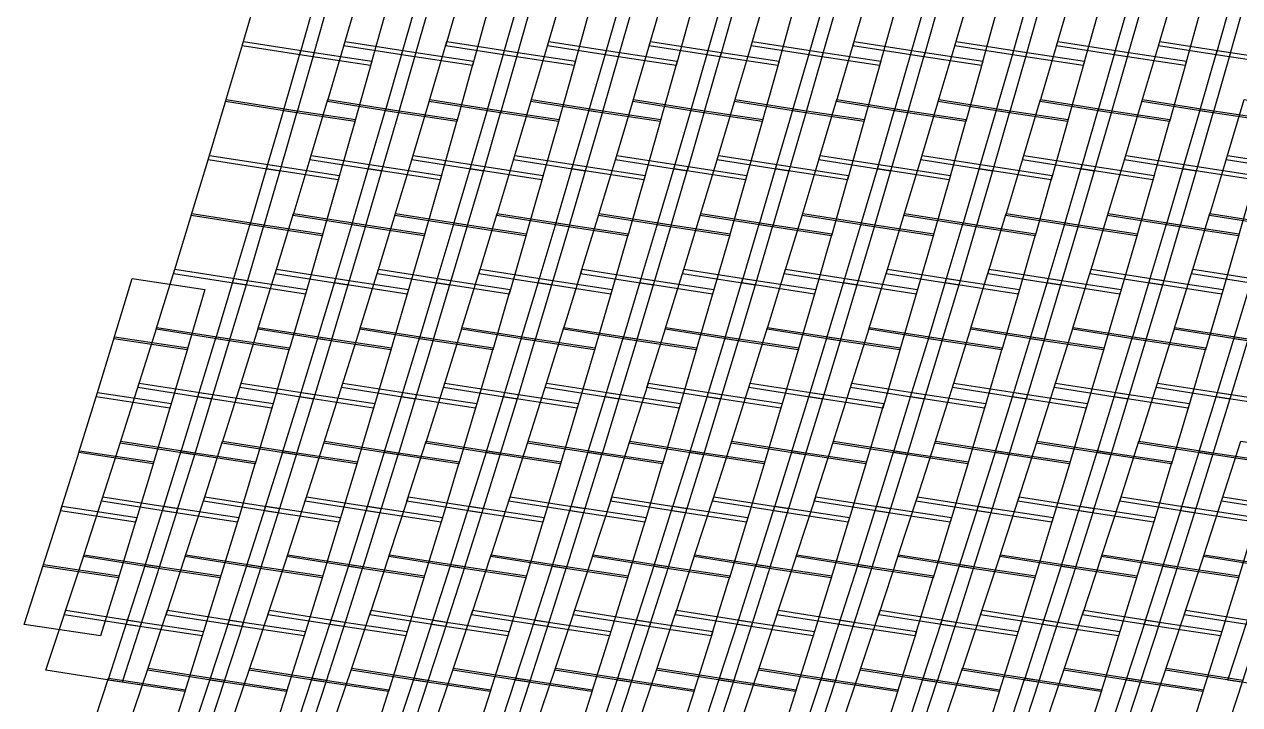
# Model space of a CAD drawing. Header units: metres. Extents: x -83.3 to -29.5, y -56.4 to 14.4.
# Drawn here: x -74.34 to -61.74, y -39.5 to -32.45 of the extents above; entities that cross this region are included whole.
import ezdxf

# ---------------------------------------------------------------- set-up
doc = ezdxf.new("R2010")
doc.units = ezdxf.units.M

msp = doc.modelspace()

# ---------------------------------------------------------------- linework, layer by layer
at = {"layer": 'Layer__irs_1c_south_america_shp'}
for points in [[(-71.89941, -32.04501), (-71.17075, -32.15905), (-71.34879, -32.78402), (-72.08228, -32.66918), (-71.89941, -32.04501)], [(-70.84369, -32.04501), (-70.11502, -32.15905), (-70.29306, -32.78402), (-71.02655, -32.66918), (-70.84369, -32.04501)], [(-69.78796, -32.04501), (-69.0593, -32.15905), (-69.23734, -32.78402), (-69.97083, -32.66918), (-69.78796, -32.04501)], [(-68.73224, -32.04501), (-68.00357, -32.15905), (-68.18161, -32.78402), (-68.9151, -32.66918), (-68.73224, -32.04501)], [(-67.67651, -32.04501), (-66.94785, -32.15905), (-67.12588, -32.78402), (-67.85937, -32.66918), (-67.67651, -32.04501)], [(-66.62082, -32.04501), (-65.89215, -32.15905), (-66.07019, -32.78402), (-66.80368, -32.66918), (-66.62082, -32.04501)], [(-65.56509, -32.04501), (-64.83643, -32.15905), (-65.01447, -32.78402), (-65.74796, -32.66918), (-65.56509, -32.04501)], [(-64.50937, -32.04501), (-63.7807, -32.15905), (-63.95874, -32.78402), (-64.69223, -32.66918), (-64.50937, -32.04501)], [(-63.45364, -32.04501), (-62.72498, -32.15905), (-62.90302, -32.78402), (-63.63651, -32.66918), (-63.45364, -32.04501)], [(-62.39795, -32.04501), (-61.66928, -32.15905), (-61.84732, -32.78402), (-62.58081, -32.66918), (-62.39795, -32.04501)], [(-71.30554, -32.13828), (-70.57544, -32.24892), (-70.74948, -32.87447), (-71.4845, -32.76311), (-71.30554, -32.13828)], [(-70.24982, -32.13828), (-69.51971, -32.24892), (-69.69376, -32.87447), (-70.42877, -32.76311), (-70.24982, -32.13828)], [(-69.19409, -32.13828), (-68.46399, -32.24892), (-68.63803, -32.87447), (-69.37305, -32.76311), (-69.19409, -32.13828)], [(-68.13837, -32.13828), (-67.40826, -32.24892), (-67.58231, -32.87447), (-68.31732, -32.76311), (-68.13837, -32.13828)], [(-67.08264, -32.13828), (-66.35254, -32.24892), (-66.52658, -32.87447), (-67.2616, -32.76311), (-67.08264, -32.13828)], [(-66.02695, -32.13828), (-65.29684, -32.24892), (-65.47089, -32.87447), (-66.2059, -32.76311), (-66.02695, -32.13828)], [(-64.97122, -32.13828), (-64.24112, -32.24892), (-64.41516, -32.87447), (-65.15018, -32.76311), (-64.97122, -32.13828)], [(-63.9155, -32.13828), (-63.18539, -32.24892), (-63.35944, -32.87447), (-64.09445, -32.76311), (-63.9155, -32.13828)], [(-62.85977, -32.13828), (-62.12967, -32.24892), (-62.30371, -32.87447), (-63.03873, -32.76311), (-62.85977, -32.13828)], [(-61.80408, -32.13828), (-61.07397, -32.24892), (-61.24802, -32.87447), (-61.98303, -32.76311), (-61.80408, -32.13828)], [(-72.06873, -32.6232), (-71.3356, -32.73799), (-71.51535, -33.36277), (-72.25345, -33.24717), (-72.06873, -32.6232)], [(-71.013, -32.6232), (-70.27988, -32.73799), (-70.45963, -33.36277), (-71.19772, -33.24717), (-71.013, -32.6232)], [(-69.95728, -32.6232), (-69.22415, -32.73799), (-69.4039, -33.36277), (-70.142, -33.24717), (-69.95728, -32.6232)], [(-68.90155, -32.6232), (-68.16843, -32.73799), (-68.34817, -33.36277), (-69.08627, -33.24717), (-68.90155, -32.6232)], [(-67.84583, -32.6232), (-67.1127, -32.73799), (-67.29245, -33.36277), (-68.03055, -33.24717), (-67.84583, -32.6232)], [(-66.79013, -32.6232), (-66.05701, -32.73799), (-66.23676, -33.36277), (-66.97485, -33.24717), (-66.79013, -32.6232)], [(-65.73441, -32.6232), (-65.00128, -32.73799), (-65.18103, -33.36277), (-65.91913, -33.24717), (-65.73441, -32.6232)], [(-64.67868, -32.6232), (-63.94556, -32.73799), (-64.12531, -33.36277), (-64.8634, -33.24717), (-64.67868, -32.6232)], [(-63.62296, -32.6232), (-62.88983, -32.73799), (-63.06958, -33.36277), (-63.80768, -33.24717), (-63.62296, -32.6232)], [(-62.56726, -32.6232), (-61.83414, -32.73799), (-62.01389, -33.36277), (-62.75198, -33.24717), (-62.56726, -32.6232)], [(-71.47122, -32.71709), (-70.7366, -32.82839), (-70.91226, -33.45377), (-71.65192, -33.34174), (-71.47122, -32.71709)], [(-70.4155, -32.71709), (-69.68088, -32.82839), (-69.85654, -33.45377), (-70.59619, -33.34174), (-70.4155, -32.71709)], [(-69.35977, -32.71709), (-68.62515, -32.82839), (-68.80081, -33.45377), (-69.54047, -33.34174), (-69.35977, -32.71709)], [(-68.30405, -32.71709), (-67.56943, -32.82839), (-67.74509, -33.45377), (-68.48474, -33.34174), (-68.30405, -32.71709)], [(-67.24832, -32.71709), (-66.5137, -32.82839), (-66.68936, -33.45377), (-67.42902, -33.34174), (-67.24832, -32.71709)], [(-66.19263, -32.71709), (-65.45801, -32.82839), (-65.63367, -33.45377), (-66.37332, -33.34174), (-66.19263, -32.71709)], [(-65.1369, -32.71709), (-64.40228, -32.82839), (-64.57794, -33.45377), (-65.3176, -33.34174), (-65.1369, -32.71709)], [(-64.08118, -32.71709), (-63.34656, -32.82839), (-63.52222, -33.45377), (-64.26187, -33.34174), (-64.08118, -32.71709)], [(-63.02545, -32.71709), (-62.29083, -32.82839), (-62.46649, -33.45377), (-63.20615, -33.34174), (-63.02545, -32.71709)], [(-61.96976, -32.71709), (-61.23514, -32.82839), (-61.4108, -33.45377), (-62.15045, -33.34174), (-61.96976, -32.71709)], [(-72.24759, -33.2275), (-71.50964, -33.34309), (-71.69125, -33.96763), (-72.4343, -33.8512), (-72.24759, -33.2275)], [(-71.19186, -33.2275), (-70.45392, -33.34309), (-70.63553, -33.96763), (-71.37857, -33.8512), (-71.19186, -33.2275)], [(-70.13614, -33.2275), (-69.39819, -33.34309), (-69.5798, -33.96763), (-70.32285, -33.8512), (-70.13614, -33.2275)], [(-69.08041, -33.2275), (-68.34247, -33.34309), (-68.52408, -33.96763), (-69.26712, -33.8512), (-69.08041, -33.2275)], [(-68.02469, -33.2275), (-67.28674, -33.34309), (-67.46835, -33.96763), (-68.2114, -33.8512), (-68.02469, -33.2275)], [(-66.96899, -33.2275), (-66.23105, -33.34309), (-66.41266, -33.96763), (-67.1557, -33.8512), (-66.96899, -33.2275)], [(-65.91327, -33.2275), (-65.17532, -33.34309), (-65.35693, -33.96763), (-66.09998, -33.8512), (-65.91327, -33.2275)], [(-64.85754, -33.2275), (-64.1196, -33.34309), (-64.30121, -33.96763), (-65.04425, -33.8512), (-64.85754, -33.2275)], [(-63.80182, -33.2275), (-63.06387, -33.34309), (-63.24548, -33.96763), (-63.98853, -33.8512), (-63.80182, -33.2275)], [(-62.74612, -33.2275), (-62.00818, -33.34309), (-62.18979, -33.96763), (-62.93283, -33.8512), (-62.74612, -33.2275)], [(-61.6904, -33.2275), (-60.95245, -33.34309), (-61.13406, -33.96763), (-61.87711, -33.8512), (-61.6904, -33.2275)], [(-71.64621, -33.32205), (-70.90668, -33.43407), (-71.08405, -34.05923), (-71.82874, -33.94645), (-71.64621, -33.32205)], [(-70.59048, -33.32205), (-69.85095, -33.43407), (-70.02832, -34.05923), (-70.77301, -33.94645), (-70.59048, -33.32205)], [(-69.53476, -33.32205), (-68.79523, -33.43407), (-68.9726, -34.05923), (-69.71729, -33.94645), (-69.53476, -33.32205)], [(-68.47903, -33.32205), (-67.7395, -33.43407), (-67.91687, -34.05923), (-68.66156, -33.94645), (-68.47903, -33.32205)], [(-67.42331, -33.32205), (-66.68378, -33.43407), (-66.86114, -34.05923), (-67.60583, -33.94645), (-67.42331, -33.32205)], [(-66.36761, -33.32205), (-65.62808, -33.43407), (-65.80545, -34.05923), (-66.55014, -33.94645), (-66.36761, -33.32205)], [(-65.31189, -33.32205), (-64.57236, -33.43407), (-64.74973, -34.05923), (-65.49442, -33.94645), (-65.31189, -33.32205)], [(-64.25616, -33.32205), (-63.51663, -33.43407), (-63.694, -34.05923), (-64.43869, -33.94645), (-64.25616, -33.32205)], [(-63.20044, -33.32205), (-62.46091, -33.43407), (-62.63828, -34.05923), (-63.38297, -33.94645), (-63.20044, -33.32205)], [(-62.14474, -33.32205), (-61.40521, -33.43407), (-61.58258, -34.05923), (-62.32727, -33.94645), (-62.14474, -33.32205)], [(-72.4205, -33.80526), (-71.67783, -33.92163), (-71.86127, -34.54595), (-72.60919, -34.42873), (-72.4205, -33.80526)], [(-71.36478, -33.80526), (-70.6221, -33.92163), (-70.80554, -34.54595), (-71.55347, -34.42873), (-71.36478, -33.80526)], [(-70.30905, -33.80526), (-69.56638, -33.92163), (-69.74982, -34.54595), (-70.49774, -34.42873), (-70.30905, -33.80526)], [(-69.25333, -33.80526), (-68.51065, -33.92163), (-68.69409, -34.54595), (-69.44202, -34.42873), (-69.25333, -33.80526)], [(-68.1976, -33.80526), (-67.45493, -33.92163), (-67.63837, -34.54595), (-68.38629, -34.42873), (-68.1976, -33.80526)], [(-67.14191, -33.80526), (-66.39923, -33.92163), (-66.58267, -34.54595), (-67.3306, -34.42873), (-67.14191, -33.80526)], [(-66.08618, -33.80526), (-65.34351, -33.92163), (-65.52695, -34.54595), (-66.27487, -34.42873), (-66.08618, -33.80526)], [(-65.03046, -33.80526), (-64.28778, -33.92163), (-64.47122, -34.54595), (-65.21915, -34.42873), (-65.03046, -33.80526)], [(-63.97473, -33.80526), (-63.23206, -33.92163), (-63.4155, -34.54595), (-64.16342, -34.42873), (-63.97473, -33.80526)], [(-62.91904, -33.80526), (-62.17636, -33.92163), (-62.3598, -34.54595), (-63.10773, -34.42873), (-62.91904, -33.80526)], [(-61.86331, -33.80526), (-61.12064, -33.92163), (-61.30408, -34.54595), (-62.052, -34.42873), (-61.86331, -33.80526)], [(-71.81525, -33.90046), (-71.07095, -34.01317), (-71.25003, -34.63814), (-71.99966, -34.52463), (-71.81525, -33.90046)], [(-70.75952, -33.90046), (-70.01523, -34.01317), (-70.19431, -34.63814), (-70.94394, -34.52463), (-70.75952, -33.90046)], [(-69.7038, -33.90046), (-68.9595, -34.01317), (-69.13858, -34.63814), (-69.88821, -34.52463), (-69.7038, -33.90046)], [(-68.64807, -33.90046), (-67.90378, -34.01317), (-68.08286, -34.63814), (-68.83249, -34.52463), (-68.64807, -33.90046)], [(-67.59235, -33.90046), (-66.84805, -34.01317), (-67.02713, -34.63814), (-67.77676, -34.52463), (-67.59235, -33.90046)], [(-66.53665, -33.90046), (-65.79236, -34.01317), (-65.97144, -34.63814), (-66.72107, -34.52463), (-66.53665, -33.90046)], [(-65.48093, -33.90046), (-64.73663, -34.01317), (-64.91571, -34.63814), (-65.66534, -34.52463), (-65.48093, -33.90046)], [(-64.4252, -33.90046), (-63.68091, -34.01317), (-63.85999, -34.63814), (-64.60962, -34.52463), (-64.4252, -33.90046)], [(-63.36948, -33.90046), (-62.62518, -34.01317), (-62.80426, -34.63814), (-63.55389, -34.52463), (-63.36948, -33.90046)], [(-62.31378, -33.90046), (-61.56949, -34.01317), (-61.74857, -34.63814), (-62.4982, -34.52463), (-62.31378, -33.90046)], [(-72.60324, -34.40908), (-71.85547, -34.52629), (-72.04092, -35.15038), (-72.79413, -35.03227), (-72.60324, -34.40908)], [(-71.99384, -34.50498), (-71.24438, -34.61845), (-71.42538, -35.24318), (-72.1803, -35.1289), (-71.99384, -34.50498)], [(-71.54752, -34.40908), (-70.79974, -34.52629), (-70.9852, -35.15038), (-71.7384, -35.03227), (-71.54752, -34.40908)], [(-70.93811, -34.50498), (-70.18866, -34.61845), (-70.36966, -35.24318), (-71.12457, -35.1289), (-70.93811, -34.50498)], [(-70.49179, -34.40908), (-69.74402, -34.52629), (-69.92947, -35.15038), (-70.68268, -35.03227), (-70.49179, -34.40908)], [(-69.88239, -34.50498), (-69.13293, -34.61845), (-69.31393, -35.24318), (-70.06885, -35.1289), (-69.88239, -34.50498)], [(-69.43607, -34.40908), (-68.68829, -34.52629), (-68.87375, -35.15038), (-69.62695, -35.03227), (-69.43607, -34.40908)], [(-68.82666, -34.50498), (-68.07721, -34.61845), (-68.25821, -35.24318), (-69.01312, -35.1289), (-68.82666, -34.50498)], [(-68.38034, -34.40908), (-67.63257, -34.52629), (-67.81802, -35.15038), (-68.57123, -35.03227), (-68.38034, -34.40908)], [(-67.77094, -34.50498), (-67.02148, -34.61845), (-67.20248, -35.24318), (-67.9574, -35.1289), (-67.77094, -34.50498)], [(-67.32465, -34.40908), (-66.57687, -34.52629), (-66.76233, -35.15038), (-67.51553, -35.03227), (-67.32465, -34.40908)], [(-66.71524, -34.50498), (-65.96579, -34.61845), (-66.14679, -35.24318), (-66.9017, -35.1289), (-66.71524, -34.50498)], [(-66.26892, -34.40908), (-65.52115, -34.52629), (-65.7066, -35.15038), (-66.45981, -35.03227), (-66.26892, -34.40908)], [(-65.65952, -34.50498), (-64.91006, -34.61845), (-65.09106, -35.24318), (-65.84598, -35.1289), (-65.65952, -34.50498)], [(-65.2132, -34.40908), (-64.46542, -34.52629), (-64.65088, -35.15038), (-65.40408, -35.03227), (-65.2132, -34.40908)], [(-64.60379, -34.50498), (-63.85434, -34.61845), (-64.03534, -35.24318), (-64.79025, -35.1289), (-64.60379, -34.50498)], [(-64.15747, -34.40908), (-63.4097, -34.52629), (-63.59515, -35.15038), (-64.34836, -35.03227), (-64.15747, -34.40908)], [(-63.54807, -34.50498), (-62.79861, -34.61845), (-62.97961, -35.24318), (-63.73453, -35.1289), (-63.54807, -34.50498)], [(-63.10178, -34.40908), (-62.354, -34.52629), (-62.53946, -35.15038), (-63.29266, -35.03227), (-63.10178, -34.40908)], [(-62.49237, -34.50498), (-61.74292, -34.61845), (-61.92392, -35.24318), (-62.67883, -35.1289), (-62.49237, -34.50498)], [(-62.04605, -34.40908), (-61.29828, -34.52629), (-61.48373, -35.15038), (-62.23694, -35.03227), (-62.04605, -34.40908)], [(-72.77997, -34.98639), (-72.02719, -35.10443), (-72.21466, -35.72828), (-72.97299, -35.60934), (-72.77997, -34.98639)], [(-71.72424, -34.98639), (-70.97147, -35.10443), (-71.15894, -35.72828), (-71.91727, -35.60934), (-71.72424, -34.98639)], [(-70.66852, -34.98639), (-69.91574, -35.10443), (-70.10321, -35.72828), (-70.86154, -35.60934), (-70.66852, -34.98639)], [(-69.61279, -34.98639), (-68.86002, -35.10443), (-69.04749, -35.72828), (-69.80582, -35.60934), (-69.61279, -34.98639)], [(-68.55707, -34.98639), (-67.80429, -35.10443), (-67.99176, -35.72828), (-68.75009, -35.60934), (-68.55707, -34.98639)], [(-67.50137, -34.98639), (-66.7486, -35.10443), (-66.93607, -35.72828), (-67.6944, -35.60934), (-67.50137, -34.98639)], [(-66.44565, -34.98639), (-65.69287, -35.10443), (-65.88034, -35.72828), (-66.63867, -35.60934), (-66.44565, -34.98639)], [(-65.38992, -34.98639), (-64.63715, -35.10443), (-64.82462, -35.72828), (-65.58295, -35.60934), (-65.38992, -34.98639)], [(-64.3342, -34.98639), (-63.58142, -35.10443), (-63.76889, -35.72828), (-64.52722, -35.60934), (-64.3342, -34.98639)], [(-63.2785, -34.98639), (-62.52573, -35.10443), (-62.7132, -35.72828), (-63.47153, -35.60934), (-63.2785, -34.98639)], [(-62.22278, -34.98639), (-61.47, -35.10443), (-61.65747, -35.72828), (-62.4158, -35.60934), (-62.22278, -34.98639)], [(-73.22217, -35.08296), (-72.46765, -35.19719), (-72.65054, -35.82173), (-73.41067, -35.70665), (-73.22217, -35.08296)], [(-72.16647, -35.08296), (-71.41196, -35.19719), (-71.59485, -35.82173), (-72.35498, -35.70665), (-72.16647, -35.08296)], [(-71.11075, -35.08296), (-70.35623, -35.19719), (-70.53912, -35.82173), (-71.29926, -35.70665), (-71.11075, -35.08296)], [(-70.05502, -35.08296), (-69.30051, -35.19719), (-69.4834, -35.82173), (-70.24353, -35.70665), (-70.05502, -35.08296)], [(-68.9993, -35.08296), (-68.24478, -35.19719), (-68.42767, -35.82173), (-69.18781, -35.70665), (-68.9993, -35.08296)], [(-67.94357, -35.08296), (-67.18906, -35.19719), (-67.37195, -35.82173), (-68.13208, -35.70665), (-67.94357, -35.08296)], [(-66.88788, -35.08296), (-66.13336, -35.19719), (-66.31625, -35.82173), (-67.07639, -35.70665), (-66.88788, -35.08296)], [(-65.83215, -35.08296), (-65.07764, -35.19719), (-65.26053, -35.82173), (-66.02066, -35.70665), (-65.83215, -35.08296)], [(-64.77643, -35.08296), (-64.02191, -35.19719), (-64.2048, -35.82173), (-64.96494, -35.70665), (-64.77643, -35.08296)], [(-63.7207, -35.08296), (-62.96619, -35.19719), (-63.14908, -35.82173), (-63.90921, -35.70665), (-63.7207, -35.08296)], [(-62.66501, -35.08296), (-61.91049, -35.19719), (-62.09338, -35.82173), (-62.85352, -35.70665), (-62.66501, -35.08296)], [(-61.60928, -35.08296), (-60.85477, -35.19719), (-61.03766, -35.82173), (-61.79779, -35.70665), (-61.60928, -35.08296)], [(-72.96689, -35.58971), (-72.20871, -35.70862), (-72.39828, -36.33223), (-73.1622, -36.21236), (-72.96689, -35.58971)], [(-71.91116, -35.58971), (-71.15298, -35.70862), (-71.34256, -36.33223), (-72.10648, -36.21236), (-71.91116, -35.58971)], [(-70.85544, -35.58971), (-70.09726, -35.70862), (-70.28683, -36.33223), (-71.05075, -36.21236), (-70.85544, -35.58971)], [(-69.79971, -35.58971), (-69.04153, -35.70862), (-69.23111, -36.33223), (-69.99503, -36.21236), (-69.79971, -35.58971)], [(-68.74399, -35.58971), (-67.98581, -35.70862), (-68.17538, -36.33223), (-68.9393, -36.21236), (-68.74399, -35.58971)], [(-67.68829, -35.58971), (-66.93011, -35.70862), (-67.11969, -36.33223), (-67.88361, -36.21236), (-67.68829, -35.58971)], [(-66.63257, -35.58971), (-65.87439, -35.70862), (-66.06396, -36.33223), (-66.82788, -36.21236), (-66.63257, -35.58971)], [(-65.57684, -35.58971), (-64.81866, -35.70862), (-65.00824, -36.33223), (-65.77216, -36.21236), (-65.57684, -35.58971)], [(-64.52112, -35.58971), (-63.76294, -35.70862), (-63.95251, -36.33223), (-64.71643, -36.21236), (-64.52112, -35.58971)], [(-63.46542, -35.58971), (-62.70724, -35.70862), (-62.89682, -36.33223), (-63.66074, -36.21236), (-63.46542, -35.58971)], [(-62.4097, -35.58971), (-61.65152, -35.70862), (-61.84109, -36.33223), (-62.60501, -36.21236), (-62.4097, -35.58971)], [(-73.40469, -35.687), (-72.64474, -35.80204), (-72.82959, -36.42634), (-73.59534, -36.31044), (-73.40469, -35.687)], [(-72.349, -35.687), (-71.58905, -35.80204), (-71.7739, -36.42634), (-72.53964, -36.31044), (-72.349, -35.687)], [(-71.29327, -35.687), (-70.53333, -35.80204), (-70.71817, -36.42634), (-71.48392, -36.31044), (-71.29327, -35.687)], [(-70.23755, -35.687), (-69.4776, -35.80204), (-69.66245, -36.42634), (-70.42819, -36.31044), (-70.23755, -35.687)], [(-69.18182, -35.687), (-68.42187, -35.80204), (-68.60672, -36.42634), (-69.37247, -36.31044), (-69.18182, -35.687)], [(-68.1261, -35.687), (-67.36615, -35.80204), (-67.55099, -36.42634), (-68.31674, -36.31044), (-68.1261, -35.687)], [(-67.0704, -35.687), (-66.31046, -35.80204), (-66.4953, -36.42634), (-67.26105, -36.31044), (-67.0704, -35.687)], [(-66.01468, -35.687), (-65.25473, -35.80204), (-65.43958, -36.42634), (-66.20532, -36.31044), (-66.01468, -35.687)], [(-64.95895, -35.687), (-64.19901, -35.80204), (-64.38385, -36.42634), (-65.1496, -36.31044), (-64.95895, -35.687)], [(-63.90323, -35.687), (-63.14328, -35.80204), (-63.32812, -36.42634), (-64.09387, -36.31044), (-63.90323, -35.687)], [(-62.84753, -35.687), (-62.08759, -35.80204), (-62.27243, -36.42634), (-63.03818, -36.31044), (-62.84753, -35.687)], [(-61.79181, -35.687), (-61.03186, -35.80204), (-61.21671, -36.42634), (-61.98245, -36.31044), (-61.79181, -35.687)], [(-73.14774, -36.16652), (-72.38428, -36.28632), (-72.57599, -36.90967), (-73.34534, -36.7889), (-73.14774, -36.16652)], [(-72.09201, -36.16652), (-71.32855, -36.28632), (-71.52026, -36.90967), (-72.28961, -36.7889), (-72.09201, -36.16652)], [(-71.03629, -36.16652), (-70.27283, -36.28632), (-70.46454, -36.90967), (-71.23389, -36.7889), (-71.03629, -36.16652)], [(-69.98056, -36.16652), (-69.2171, -36.28632), (-69.40881, -36.90967), (-70.17816, -36.7889), (-69.98056, -36.16652)], [(-68.92484, -36.16652), (-68.16138, -36.28632), (-68.35309, -36.90967), (-69.12244, -36.7889), (-68.92484, -36.16652)], [(-67.86914, -36.16652), (-67.10568, -36.28632), (-67.29739, -36.90967), (-68.06674, -36.7889), (-67.86914, -36.16652)], [(-66.81342, -36.16652), (-66.04996, -36.28632), (-66.24167, -36.90967), (-67.01102, -36.7889), (-66.81342, -36.16652)], [(-65.75769, -36.16652), (-64.99423, -36.28632), (-65.18594, -36.90967), (-65.95529, -36.7889), (-65.75769, -36.16652)], [(-64.70197, -36.16652), (-63.93851, -36.28632), (-64.13022, -36.90967), (-64.89957, -36.7889), (-64.70197, -36.16652)], [(-63.64627, -36.16652), (-62.88281, -36.28632), (-63.07452, -36.90967), (-63.84387, -36.7889), (-63.64627, -36.16652)], [(-62.59055, -36.16652), (-61.82709, -36.28632), (-62.0188, -36.90967), (-62.78815, -36.7889), (-62.59055, -36.16652)], [(-73.58127, -36.26454), (-72.81592, -36.38038), (-73.00281, -37.00444), (-73.77408, -36.88773), (-73.58127, -36.26454)], [(-72.52557, -36.26454), (-71.76022, -36.38038), (-71.94711, -37.00444), (-72.71838, -36.88773), (-72.52557, -36.26454)], [(-71.46985, -36.26454), (-70.7045, -36.38038), (-70.89139, -37.00444), (-71.66266, -36.88773), (-71.46985, -36.26454)], [(-70.41412, -36.26454), (-69.64877, -36.38038), (-69.83566, -37.00444), (-70.60693, -36.88773), (-70.41412, -36.26454)], [(-69.3584, -36.26454), (-68.59305, -36.38038), (-68.77994, -37.00444), (-69.55121, -36.88773), (-69.3584, -36.26454)], [(-68.30267, -36.26454), (-67.53732, -36.38038), (-67.72421, -37.00444), (-68.49548, -36.88773), (-68.30267, -36.26454)], [(-67.24698, -36.26454), (-66.48163, -36.38038), (-66.66852, -37.00444), (-67.43979, -36.88773), (-67.24698, -36.26454)], [(-66.19125, -36.26454), (-65.4259, -36.38038), (-65.61279, -37.00444), (-66.38406, -36.88773), (-66.19125, -36.26454)], [(-65.13553, -36.26454), (-64.37018, -36.38038), (-64.55707, -37.00444), (-65.32834, -36.88773), (-65.13553, -36.26454)], [(-64.0798, -36.26454), (-63.31445, -36.38038), (-63.50134, -37.00444), (-64.27261, -36.88773), (-64.0798, -36.26454)], [(-63.02411, -36.26454), (-62.25876, -36.38038), (-62.44565, -37.00444), (-63.21692, -36.88773), (-63.02411, -36.26454)], [(-61.96838, -36.26454), (-61.20303, -36.38038), (-61.38992, -37.00444), (-62.16119, -36.88773), (-61.96838, -36.26454)], [(-73.33908, -36.76929), (-72.56992, -36.89003), (-72.76401, -37.51313), (-73.53918, -37.39137), (-73.33908, -36.76929)], [(-72.28336, -36.76929), (-71.51419, -36.89003), (-71.70828, -37.51313), (-72.48346, -37.39137), (-72.28336, -36.76929)], [(-71.22763, -36.76929), (-70.45847, -36.89003), (-70.65256, -37.51313), (-71.42773, -37.39137), (-71.22763, -36.76929)], [(-70.17191, -36.76929), (-69.40274, -36.89003), (-69.59683, -37.51313), (-70.37201, -37.39137), (-70.17191, -36.76929)], [(-69.11618, -36.76929), (-68.34702, -36.89003), (-68.54111, -37.51313), (-69.31628, -37.39137), (-69.11618, -36.76929)], [(-68.06049, -36.76929), (-67.29132, -36.89003), (-67.48541, -37.51313), (-68.26059, -37.39137), (-68.06049, -36.76929)], [(-67.00476, -36.76929), (-66.2356, -36.89003), (-66.42969, -37.51313), (-67.20486, -37.39137), (-67.00476, -36.76929)], [(-65.94904, -36.76929), (-65.17987, -36.89003), (-65.37396, -37.51313), (-66.14914, -37.39137), (-65.94904, -36.76929)], [(-64.89331, -36.76929), (-64.12415, -36.89003), (-64.31824, -37.51313), (-65.09341, -37.39137), (-64.89331, -36.76929)], [(-63.83762, -36.76929), (-63.06845, -36.89003), (-63.26254, -37.51313), (-64.03772, -37.39137), (-63.83762, -36.76929)], [(-62.78189, -36.76929), (-62.01273, -36.89003), (-62.20682, -37.51313), (-62.98199, -37.39137), (-62.78189, -36.76929)], [(-61.72617, -36.76929), (-60.957, -36.89003), (-61.15109, -37.51313), (-61.92627, -37.39137), (-61.72617, -36.76929)], [(-73.76797, -36.86808), (-72.99689, -36.98479), (-73.18594, -37.6086), (-73.96317, -37.491), (-73.76797, -36.86808)], [(-72.71228, -36.86808), (-71.94119, -36.98479), (-72.13025, -37.6086), (-72.90747, -37.491), (-72.71228, -36.86808)], [(-71.65656, -36.86808), (-70.88547, -36.98479), (-71.07452, -37.6086), (-71.85175, -37.491), (-71.65656, -36.86808)], [(-70.60083, -36.86808), (-69.82974, -36.98479), (-70.0188, -37.6086), (-70.79602, -37.491), (-70.60083, -36.86808)], [(-69.5451, -36.86808), (-68.77402, -36.98479), (-68.96307, -37.6086), (-69.7403, -37.491), (-69.5451, -36.86808)], [(-68.48938, -36.86808), (-67.71829, -36.98479), (-67.90735, -37.6086), (-68.68457, -37.491), (-68.48938, -36.86808)], [(-67.43369, -36.86808), (-66.6626, -36.98479), (-66.85165, -37.6086), (-67.62888, -37.491), (-67.43369, -36.86808)], [(-66.37796, -36.86808), (-65.60687, -36.98479), (-65.79593, -37.6086), (-66.57315, -37.491), (-66.37796, -36.86808)], [(-65.32224, -36.86808), (-64.55115, -36.98479), (-64.7402, -37.6086), (-65.51743, -37.491), (-65.32224, -36.86808)], [(-64.26651, -36.86808), (-63.49542, -36.98479), (-63.68448, -37.6086), (-64.4617, -37.491), (-64.26651, -36.86808)], [(-63.21082, -36.86808), (-62.43973, -36.98479), (-62.62878, -37.6086), (-63.40601, -37.491), (-63.21082, -36.86808)], [(-62.15509, -36.86808), (-61.384, -36.98479), (-61.57306, -37.6086), (-62.35028, -37.491), (-62.15509, -36.86808)], [(-73.52435, -37.34559), (-72.7496, -37.46725), (-72.94598, -38.09009), (-73.72696, -37.96739), (-73.52435, -37.34559)], [(-72.46863, -37.34559), (-71.69388, -37.46725), (-71.89026, -38.09009), (-72.67123, -37.96739), (-72.46863, -37.34559)], [(-71.4129, -37.34559), (-70.63815, -37.46725), (-70.83453, -38.09009), (-71.61551, -37.96739), (-71.4129, -37.34559)], [(-70.35718, -37.34559), (-69.58243, -37.46725), (-69.77881, -38.09009), (-70.55978, -37.96739), (-70.35718, -37.34559)], [(-69.30145, -37.34559), (-68.5267, -37.46725), (-68.72308, -38.09009), (-69.50406, -37.96739), (-69.30145, -37.34559)], [(-68.24576, -37.34559), (-67.47101, -37.46725), (-67.66739, -38.09009), (-68.44836, -37.96739), (-68.24576, -37.34559)], [(-67.19003, -37.34559), (-66.41528, -37.46725), (-66.61166, -38.09009), (-67.39264, -37.96739), (-67.19003, -37.34559)], [(-66.13431, -37.34559), (-65.35956, -37.46725), (-65.55594, -38.09009), (-66.33691, -37.96739), (-66.13431, -37.34559)], [(-65.07858, -37.34559), (-64.30383, -37.46725), (-64.50021, -38.09009), (-65.28119, -37.96739), (-65.07858, -37.34559)], [(-64.02289, -37.34559), (-63.24814, -37.46725), (-63.44452, -38.09009), (-64.22549, -37.96739), (-64.02289, -37.34559)], [(-62.96716, -37.34559), (-62.19241, -37.46725), (-62.38879, -38.09009), (-63.16977, -37.96739), (-62.96716, -37.34559)], [(-61.91144, -37.34559), (-61.13669, -37.46725), (-61.33307, -38.09009), (-62.11404, -37.96739), (-61.91144, -37.34559)], [(-73.94867, -37.44514), (-73.17194, -37.56269), (-73.36316, -38.18628), (-74.14621, -38.06779), (-73.94867, -37.44514)], [(-72.89297, -37.44514), (-72.11624, -37.56269), (-72.30746, -38.18628), (-73.09052, -38.06779), (-72.89297, -37.44514)], [(-71.83725, -37.44514), (-71.06052, -37.56269), (-71.25174, -38.18628), (-72.03479, -38.06779), (-71.83725, -37.44514)], [(-70.78152, -37.44514), (-70.00479, -37.56269), (-70.19601, -38.18628), (-70.97906, -38.06779), (-70.78152, -37.44514)], [(-69.7258, -37.44514), (-68.94907, -37.56269), (-69.14029, -38.18628), (-69.92334, -38.06779), (-69.7258, -37.44514)], [(-68.67007, -37.44514), (-67.89334, -37.56269), (-68.08456, -38.18628), (-68.86761, -38.06779), (-68.67007, -37.44514)], [(-67.61438, -37.44514), (-66.83765, -37.56269), (-67.02887, -38.18628), (-67.81192, -38.06779), (-67.61438, -37.44514)], [(-66.55865, -37.44514), (-65.78192, -37.56269), (-65.97314, -38.18628), (-66.7562, -38.06779), (-66.55865, -37.44514)], [(-65.50293, -37.44514), (-64.7262, -37.56269), (-64.91742, -38.18628), (-65.70047, -38.06779), (-65.50293, -37.44514)], [(-64.4472, -37.44514), (-63.67047, -37.56269), (-63.86169, -38.18628), (-64.64474, -38.06779), (-64.4472, -37.44514)], [(-63.39151, -37.44514), (-62.61478, -37.56269), (-62.806, -38.18628), (-63.58905, -38.06779), (-63.39151, -37.44514)], [(-62.33578, -37.44514), (-61.55905, -37.56269), (-61.75027, -38.18628), (-62.53333, -38.06779), (-62.33578, -37.44514)], [(-74.13995, -38.04818), (-73.35712, -38.16663), (-73.55066, -38.78997), (-74.34, -38.67056), (-74.13995, -38.04818)], [(-73.72052, -37.9478), (-72.93976, -38.07046), (-73.13861, -38.69302), (-73.92575, -38.5693), (-73.72052, -37.9478)], [(-73.08426, -38.04818), (-72.30142, -38.16663), (-72.49496, -38.78997), (-73.2843, -38.67056), (-73.08426, -38.04818)], [(-72.66479, -37.9478), (-71.88403, -38.07046), (-72.08289, -38.69302), (-72.87003, -38.5693), (-72.66479, -37.9478)], [(-72.02853, -38.04818), (-71.2457, -38.16663), (-71.43924, -38.78997), (-72.22858, -38.67056), (-72.02853, -38.04818)], [(-71.60907, -37.9478), (-70.82831, -38.07046), (-71.02716, -38.69302), (-71.8143, -38.5693), (-71.60907, -37.9478)], [(-70.97281, -38.04818), (-70.18997, -38.16663), (-70.38351, -38.78997), (-71.17285, -38.67056), (-70.97281, -38.04818)], [(-70.55334, -37.9478), (-69.77258, -38.07046), (-69.97144, -38.69302), (-70.75858, -38.5693), (-70.55334, -37.9478)], [(-69.91708, -38.04818), (-69.13425, -38.16663), (-69.32779, -38.78997), (-70.11713, -38.67056), (-69.91708, -38.04818)], [(-69.49762, -37.9478), (-68.71686, -38.07046), (-68.91571, -38.69302), (-69.70285, -38.5693), (-69.49762, -37.9478)], [(-68.86136, -38.04818), (-68.07852, -38.16663), (-68.27206, -38.78997), (-69.0614, -38.67056), (-68.86136, -38.04818)], [(-68.44192, -37.9478), (-67.66116, -38.07046), (-67.86002, -38.69302), (-68.64716, -38.5693), (-68.44192, -37.9478)], [(-67.80566, -38.04818), (-67.02283, -38.16663), (-67.21637, -38.78997), (-68.00571, -38.67056), (-67.80566, -38.04818)], [(-67.3862, -37.9478), (-66.60544, -38.07046), (-66.80429, -38.69302), (-67.59143, -38.5693), (-67.3862, -37.9478)], [(-66.74994, -38.04818), (-65.9671, -38.16663), (-66.16064, -38.78997), (-66.94998, -38.67056), (-66.74994, -38.04818)], [(-66.33047, -37.9478), (-65.54971, -38.07046), (-65.74857, -38.69302), (-66.53571, -38.5693), (-66.33047, -37.9478)], [(-65.69421, -38.04818), (-64.91138, -38.16663), (-65.10492, -38.78997), (-65.89426, -38.67056), (-65.69421, -38.04818)], [(-65.27475, -37.9478), (-64.49399, -38.07046), (-64.69284, -38.69302), (-65.47998, -38.5693), (-65.27475, -37.9478)], [(-64.63849, -38.04818), (-63.85565, -38.16663), (-64.04919, -38.78997), (-64.83853, -38.67056), (-64.63849, -38.04818)], [(-64.21906, -37.9478), (-63.43829, -38.07046), (-63.63715, -38.69302), (-64.42429, -38.5693), (-64.21906, -37.9478)], [(-63.58279, -38.04818), (-62.79996, -38.16663), (-62.9935, -38.78997), (-63.78284, -38.67056), (-63.58279, -38.04818)], [(-63.16333, -37.9478), (-62.38257, -38.07046), (-62.58142, -38.69302), (-63.36856, -38.5693), (-63.16333, -37.9478)], [(-62.52707, -38.04818), (-61.74423, -38.16663), (-61.93777, -38.78997), (-62.72711, -38.67056), (-62.52707, -38.04818)], [(-62.1076, -37.9478), (-61.32684, -38.07046), (-61.5257, -38.69302), (-62.31284, -38.5693), (-62.1076, -37.9478)], [(-73.91055, -38.52354), (-73.12387, -38.64719), (-73.3252, -39.26947), (-74.11847, -39.14474), (-73.91055, -38.52354)], [(-72.85483, -38.52354), (-72.06815, -38.64719), (-72.26947, -39.26947), (-73.06274, -39.14474), (-72.85483, -38.52354)], [(-71.7991, -38.52354), (-71.01242, -38.64719), (-71.21375, -39.26947), (-72.00702, -39.14474), (-71.7991, -38.52354)], [(-70.74338, -38.52354), (-69.9567, -38.64719), (-70.15802, -39.26947), (-70.95129, -39.14474), (-70.74338, -38.52354)], [(-69.68765, -38.52354), (-68.90097, -38.64719), (-69.10229, -39.26947), (-69.89557, -39.14474), (-69.68765, -38.52354)], [(-68.63196, -38.52354), (-67.84528, -38.64719), (-68.0466, -39.26947), (-68.83987, -39.14474), (-68.63196, -38.52354)], [(-67.57623, -38.52354), (-66.78955, -38.64719), (-66.99088, -39.26947), (-67.78415, -39.14474), (-67.57623, -38.52354)], [(-66.52051, -38.52354), (-65.73383, -38.64719), (-65.93515, -39.26947), (-66.72842, -39.14474), (-66.52051, -38.52354)], [(-65.46478, -38.52354), (-64.6781, -38.64719), (-64.87942, -39.26947), (-65.6727, -39.14474), (-65.46478, -38.52354)], [(-64.40909, -38.52354), (-63.62241, -38.64719), (-63.82373, -39.26947), (-64.617, -39.14474), (-64.40909, -38.52354)], [(-63.35336, -38.52354), (-62.56668, -38.64719), (-62.76801, -39.26947), (-63.56128, -39.14474), (-63.35336, -38.52354)], [(-62.29764, -38.52354), (-61.51096, -38.64719), (-61.71228, -39.26947), (-62.50555, -39.14474), (-62.29764, -38.52354)], [(-73.26947, -38.62473), (-72.48062, -38.74408), (-72.67651, -39.36717), (-73.47202, -39.24682), (-73.26947, -38.62473)], [(-72.21375, -38.62473), (-71.4249, -38.74408), (-71.62079, -39.36717), (-72.41629, -39.24682), (-72.21375, -38.62473)], [(-71.15802, -38.62473), (-70.36917, -38.74408), (-70.56506, -39.36717), (-71.36057, -39.24682), (-71.15802, -38.62473)], [(-70.10229, -38.62473), (-69.31345, -38.74408), (-69.50934, -39.36717), (-70.30484, -39.24682), (-70.10229, -38.62473)], [(-69.04657, -38.62473), (-68.25772, -38.74408), (-68.45361, -39.36717), (-69.24911, -39.24682), (-69.04657, -38.62473)], [(-67.99088, -38.62473), (-67.20203, -38.74408), (-67.39792, -39.36717), (-68.19342, -39.24682), (-67.99088, -38.62473)], [(-66.93515, -38.62473), (-66.1463, -38.74408), (-66.34219, -39.36717), (-67.1377, -39.24682), (-66.93515, -38.62473)], [(-65.87942, -38.62473), (-65.09058, -38.74408), (-65.28647, -39.36717), (-66.08197, -39.24682), (-65.87942, -38.62473)], [(-64.8237, -38.62473), (-64.03485, -38.74408), (-64.23074, -39.36717), (-65.02625, -39.24682), (-64.8237, -38.62473)], [(-63.76801, -38.62473), (-62.97916, -38.74408), (-63.17505, -39.36717), (-63.97055, -39.24682), (-63.76801, -38.62473)], [(-62.71228, -38.62473), (-61.92343, -38.74408), (-62.11932, -39.36717), (-62.91483, -39.24682), (-62.71228, -38.62473)], [(-61.65656, -38.62473), (-60.86771, -38.74408), (-61.0636, -39.36717), (-61.8591, -39.24682), (-61.65656, -38.62473)], [(-73.05612, -39.12516), (-72.26309, -39.24987), (-72.4671, -39.87186), (-73.26694, -39.74603), (-73.05612, -39.12516)], [(-72.0004, -39.12516), (-71.20737, -39.24987), (-71.41138, -39.87186), (-72.21121, -39.74603), (-72.0004, -39.12516)], [(-70.94467, -39.12516), (-70.15164, -39.24987), (-70.35565, -39.87186), (-71.15549, -39.74603), (-70.94467, -39.12516)], [(-69.88895, -39.12516), (-69.09592, -39.24987), (-69.29993, -39.87186), (-70.09976, -39.74603), (-69.88895, -39.12516)], [(-68.83325, -39.12516), (-68.04022, -39.24987), (-68.24423, -39.87186), (-69.04407, -39.74603), (-68.83325, -39.12516)], [(-67.77753, -39.12516), (-66.9845, -39.24987), (-67.18851, -39.87186), (-67.98834, -39.74603), (-67.77753, -39.12516)], [(-66.7218, -39.12516), (-65.92877, -39.24987), (-66.13278, -39.87186), (-66.93262, -39.74603), (-66.7218, -39.12516)], [(-65.66608, -39.12516), (-64.87305, -39.24987), (-65.07706, -39.87186), (-65.87689, -39.74603), (-65.66608, -39.12516)], [(-64.61038, -39.12516), (-63.81735, -39.24987), (-64.02136, -39.87186), (-64.8212, -39.74603), (-64.61038, -39.12516)], [(-63.55466, -39.12516), (-62.76163, -39.24987), (-62.96564, -39.87186), (-63.76547, -39.74603), (-63.55466, -39.12516)], [(-62.49893, -39.12516), (-61.7059, -39.24987), (-61.90991, -39.87186), (-62.70975, -39.74603), (-62.49893, -39.12516)], [(-73.46561, -39.22722), (-72.67032, -39.34753), (-72.86874, -39.97035), (-73.6709, -39.84902), (-73.46561, -39.22722)], [(-72.40988, -39.22722), (-71.61459, -39.34753), (-71.81302, -39.97035), (-72.61517, -39.84902), (-72.40988, -39.22722)], [(-71.35416, -39.22722), (-70.55887, -39.34753), (-70.75729, -39.97035), (-71.55945, -39.84902), (-71.35416, -39.22722)], [(-70.29843, -39.22722), (-69.50314, -39.34753), (-69.70157, -39.97035), (-70.50372, -39.84902), (-70.29843, -39.22722)], [(-69.24271, -39.22722), (-68.44742, -39.34753), (-68.64584, -39.97035), (-69.448, -39.84902), (-69.24271, -39.22722)], [(-68.18701, -39.22722), (-67.39172, -39.34753), (-67.59015, -39.97035), (-68.3923, -39.84902), (-68.18701, -39.22722)], [(-67.13129, -39.22722), (-66.336, -39.34753), (-66.53442, -39.97035), (-67.33658, -39.84902), (-67.13129, -39.22722)], [(-66.07556, -39.22722), (-65.28027, -39.34753), (-65.4787, -39.97035), (-66.28085, -39.84902), (-66.07556, -39.22722)], [(-65.01984, -39.22722), (-64.22455, -39.34753), (-64.42297, -39.97035), (-65.22513, -39.84902), (-65.01984, -39.22722)], [(-63.96414, -39.22722), (-63.16885, -39.34753), (-63.36728, -39.97035), (-64.16943, -39.84902), (-63.96414, -39.22722)], [(-62.90842, -39.22722), (-62.11313, -39.34753), (-62.31155, -39.97035), (-63.11371, -39.84902), (-62.90842, -39.22722)]]:
    msp.add_lwpolyline(points, dxfattribs=at)

doc.saveas('drawing.dxf')
